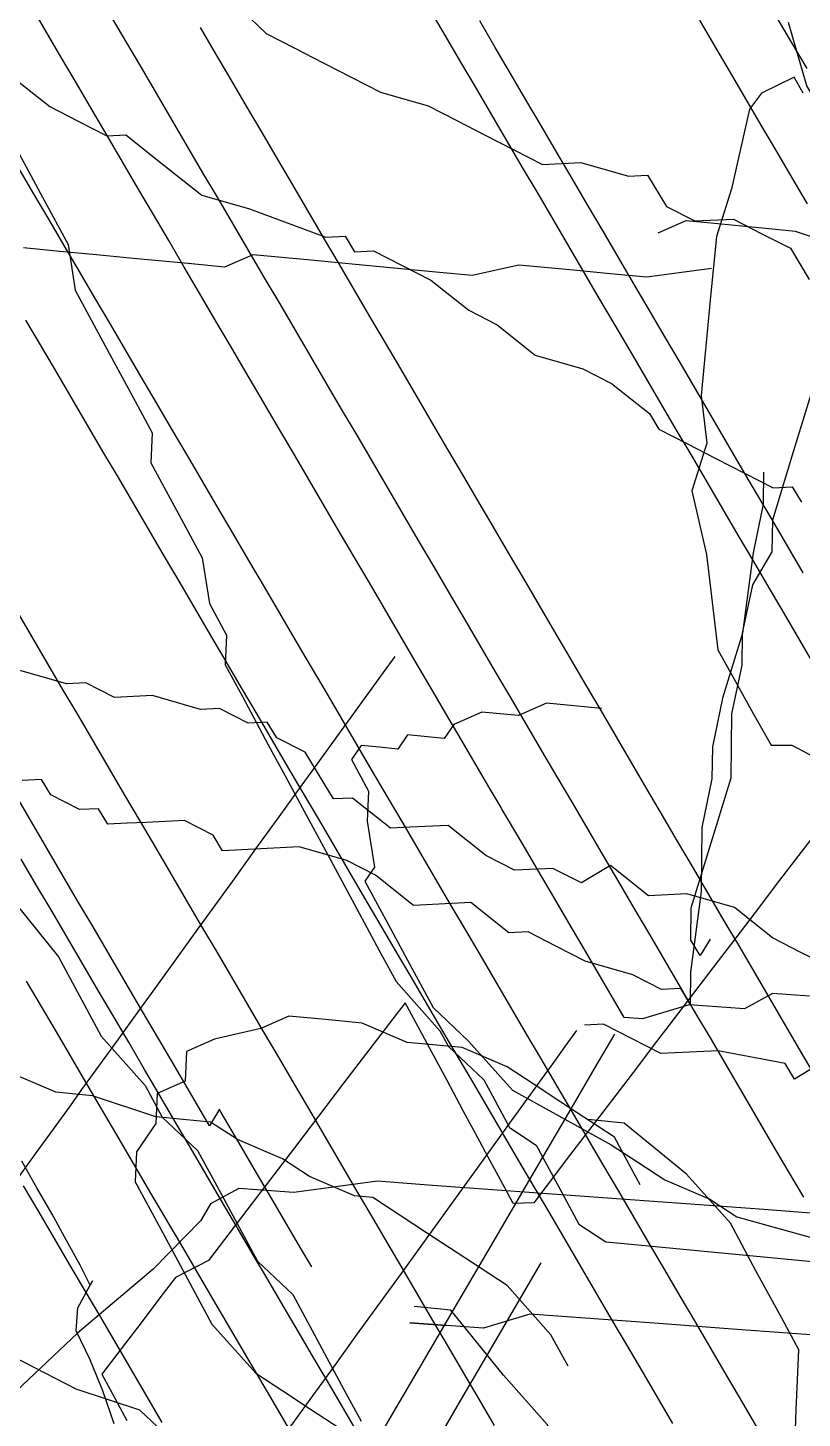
# Model space of a CAD drawing. Extents: x 360 to 742, y 109 to 616.
# Drawn here: x 569.8 to 603.9, y 212.7 to 274 of the extents above; entities that cross this region are included whole.
import ezdxf

# ---------------------------------------------------------------- set-up
doc = ezdxf.new("R2010")
doc.units = 0

msp = doc.modelspace()

# ---------------------------------------------------------------- linework, layer by layer
at = {"layer": '1', "color": 252}
for points in [[(578.175, 275.747, -32.007), (580.263, 273.732, -34.935), (581.521, 273.086, -36.668), (582.779, 272.442, -38.4), (584.037, 271.796, -40.129), (585.297, 271.152, -41.862), (587.403, 270.549, -44.728), (588.662, 269.904, -46.459), (589.921, 269.259, -48.192), (591.179, 268.614, -49.923), (592.438, 267.969, -51.655), (594.13, 268.052, -53.921), (596.233, 267.448, -56.787), (597.078, 267.489, -57.92), (597.906, 266.117, -59.118), (599.164, 265.473, -60.85), (600.856, 265.555, -63.114), (602.113, 264.911, -64.847), (603.373, 264.267, -66.579), (604.2, 262.895, -67.777)], [(604.209, 231.291, 83.188), (602.587, 231.41, 82.022), (601.346, 230.734, 81.969), (600.533, 230.795, 81.388), (599.721, 230.853, 80.804), (599.721, 230.853, 80.804), (598.91, 230.913, 80.222), (596.857, 230.296, 79.585), (596.045, 230.356, 79.003), (596.045, 230.356, 79.003), (596.045, 230.356, 79.003), (596.045, 230.356, 79.003), (596.045, 230.356, 79.003), (596.045, 230.356, 79.003), (596.045, 230.356, 79.003), (596.045, 230.356, 79.003), (596.045, 230.356, 79.003), (596.045, 230.356, 79.003), (596.045, 230.356, 79.003), (596.045, 230.356, 79.003), (596.045, 230.356, 79.003), (596.045, 230.356, 79.003), (596.045, 230.356, 79.003), (596.045, 230.356, 79.003), (596.045, 230.356, 79.003), (596.045, 230.356, 79.003), (596.045, 230.356, 79.003), (596.045, 230.356, 79.003), (596.045, 230.356, 79.003), (596.045, 230.356, 79.003), (596.045, 230.356, 79.003), (596.045, 230.356, 79.003), (596.045, 230.356, 79.003), (596.045, 230.356, 79.003), (596.045, 230.356, 79.003), (596.045, 230.356, 79.003), (596.045, 230.356, 79.003), (596.045, 230.356, 79.003), (596.045, 230.356, 79.003), (596.045, 230.356, 79.003), (596.045, 230.356, 79.003), (596.045, 230.356, 79.003), (596.045, 230.356, 79.003), (595.57, 231.165, 79.749), (594.952, 232.221, 80.719), (594.292, 233.347, 81.754), (593.618, 234.496, 82.812), (592.941, 235.654, 83.878), (592.264, 236.808, 84.944), (591.583, 237.966, 86.008), (590.905, 239.123, 87.073), (590.639, 239.577, 87.489), (590.616, 239.617, 87.527), (590.616, 239.617, 87.527), (590.616, 239.617, 87.527), (590.616, 239.617, 87.527), (590.616, 239.617, 87.527), (590.616, 239.617, 87.527), (590.616, 239.617, 87.527), (590.616, 239.617, 87.527), (590.616, 239.617, 87.527), (590.616, 239.617, 87.527), (590.616, 239.617, 87.527), (590.142, 240.427, 88.273), (589.524, 241.481, 89.243), (588.861, 242.608, 90.28), (588.188, 243.756, 91.337), (587.512, 244.913, 92.402), (586.831, 246.07, 93.468), (586.154, 247.231, 94.532), (585.474, 248.384, 95.6), (584.794, 249.543, 96.665), (584.116, 250.703, 97.731), (583.438, 251.86, 98.796), (582.755, 253.019, 99.862), (582.076, 254.177, 100.929), (581.4, 255.336, 101.995), (580.719, 256.494, 103.063), (580.041, 257.653, 104.128), (579.363, 258.811, 105.195), (578.682, 259.971, 106.259), (578.004, 261.127, 107.325), (577.325, 262.282, 108.389), (576.645, 263.442, 109.456), (575.966, 264.604, 110.523), (575.287, 265.761, 111.591), (574.608, 266.918, 112.657), (573.929, 268.075, 113.721), (573.249, 269.238, 114.792), (572.571, 270.393, 115.856), (571.891, 271.552, 116.921), (571.212, 272.71, 117.988), (570.533, 273.867, 119.054), (569.853, 275.024, 120.117)], [(587.475, 274.786, 178.064), (588.154, 273.63, 176.996), (588.834, 272.467, 175.93), (589.512, 271.311, 174.865), (590.193, 270.151, 173.8), (590.872, 268.996, 172.733), (591.55, 267.833, 171.665), (592.231, 266.677, 170.601), (592.909, 265.519, 169.535), (593.587, 264.36, 168.466), (594.266, 263.203, 167.4), (594.944, 262.044, 166.334), (595.625, 260.885, 165.269), (596.305, 259.728, 164.202), (596.984, 258.57, 163.138), (597.662, 257.411, 162.069), (598.342, 256.253, 161.005), (599.019, 255.096, 159.938), (599.7, 253.936, 158.872), (600.38, 252.778, 157.805), (601.058, 251.62, 156.74), (601.738, 250.46, 155.674), (602.417, 249.302, 154.61), (603.098, 248.146, 153.544), (603.776, 246.988, 152.477), (604.452, 245.828, 151.41)], [(603.96, 222.43, 141.108), (603.28, 223.59, 142.173), (602.603, 224.748, 143.238), (601.923, 225.907, 144.306), (601.243, 227.063, 145.369), (600.564, 228.224, 146.438), (599.887, 229.379, 147.5), (599.206, 230.537, 148.568), (598.53, 231.698, 149.636), (597.849, 232.852, 150.701), (597.17, 234.013, 151.767), (596.489, 235.172, 152.835), (595.811, 236.331, 153.898), (595.132, 237.487, 154.964), (594.452, 238.646, 156.03), (594.452, 238.646, 156.03), (593.773, 239.803, 157.099), (593.094, 240.964, 158.165), (592.418, 242.119, 159.229), (591.737, 243.279, 160.295), (591.058, 244.437, 161.363), (590.377, 245.594, 162.428), (589.699, 246.754, 163.494), (589.021, 247.911, 164.56), (588.341, 249.068, 165.625), (587.662, 250.227, 166.691), (586.982, 251.387, 167.757), (586.301, 252.545, 168.823), (585.625, 253.704, 169.89), (584.946, 254.861, 170.956), (584.267, 256.022, 172.025), (583.586, 257.177, 173.092), (582.907, 258.335, 174.156), (582.229, 259.497, 175.222), (581.55, 260.653, 176.289), (581.55, 260.653, 176.289), (580.87, 261.813, 177.352), (580.191, 262.971, 178.422), (579.512, 264.128, 179.488), (578.834, 265.283, 180.549), (578.152, 266.444, 181.619), (577.475, 267.601, 182.684), (576.793, 268.76, 183.751), (576.116, 269.917, 184.818), (575.437, 271.077, 185.883), (574.758, 272.234, 186.948), (574.077, 273.392, 188.015), (573.399, 274.551, 189.08)], [(577.351, 274.003, 197.269), (578.03, 272.846, 196.203), (578.709, 271.688, 195.138), (579.385, 270.529, 194.072), (580.068, 269.372, 193.006), (580.747, 268.216, 191.939), (581.425, 267.058, 190.875), (582.102, 265.899, 189.81), (582.78, 264.74, 188.743), (583.46, 263.583, 187.676), (584.141, 262.424, 186.608), (584.82, 261.265, 185.544), (585.501, 260.106, 184.48), (586.182, 258.949, 183.412), (586.859, 257.79, 182.345), (587.535, 256.633, 181.279), (588.217, 255.475, 180.213), (588.896, 254.315, 179.146), (589.574, 253.156, 178.081), (590.257, 251.999, 177.016), (590.933, 250.842, 175.949), (591.613, 249.681, 174.881), (592.292, 248.526, 173.818), (592.969, 247.365, 172.748), (593.649, 246.207, 171.685), (594.329, 245.049, 170.618), (595.007, 243.891, 169.551), (595.688, 242.734, 168.488), (596.366, 241.573, 167.418), (597.045, 240.414, 166.355), (597.725, 239.258, 165.289), (598.401, 238.102, 164.223), (599.083, 236.939, 163.157), (599.762, 235.785, 162.089), (600.44, 234.625, 161.025), (601.121, 233.468, 159.957), (601.8, 232.31, 158.892), (602.48, 231.148, 157.824), (603.159, 229.992, 156.761), (603.837, 228.833, 155.691), (604.513, 227.678, 154.627)], [(603.937, 249.962, 166.309), (603.258, 251.123, 167.375), (602.579, 252.283, 168.443), (601.898, 253.437, 169.507), (601.223, 254.596, 170.575), (600.543, 255.755, 171.641), (599.862, 256.912, 172.708), (599.185, 258.071, 173.773), (598.505, 259.228, 174.839), (597.828, 260.388, 175.906), (597.144, 261.548, 176.97), (596.468, 262.705, 178.038), (595.787, 263.863, 179.106), (595.11, 265.02, 180.172), (594.429, 266.177, 181.237), (593.752, 267.339, 182.302), (593.07, 268.495, 183.369), (592.393, 269.651, 184.433), (591.713, 270.81, 185.501), (591.034, 271.969, 186.566), (590.356, 273.127, 187.632), (589.677, 274.29, 188.699)], [(604.126, 266.221, 162.551), (603.445, 267.379, 163.619), (602.768, 268.538, 164.684), (602.089, 269.697, 165.749), (601.411, 270.855, 166.814), (600.73, 272.014, 167.883), (600.052, 273.17, 168.95), (599.373, 274.328, 170.015)], [(602.729, 274.508, 182.545), (603.41, 273.353, 181.478), (604.091, 272.194, 180.413)], [(608.644, 263.891, -90.9), (608.644, 263.891, -90.9), (608.644, 263.891, -90.9), (607.817, 265.263, -89.704), (606.161, 268.006, -87.308), (604.093, 271.434, -84.314), (603.281, 274.218, -83.053)], [(569.044, 271.848, -37.191), (570.718, 270.518, -39.522), (571.977, 269.872, -41.253), (573.235, 269.229, -42.988), (574.08, 269.269, -44.12), (575.754, 267.939, -46.45), (577.428, 266.61, -48.78), (579.532, 266.007, -51.645), (582.894, 264.757, -56.242), (583.74, 264.797, -57.376), (584.154, 264.112, -57.974), (584.999, 264.152, -59.108), (586.257, 263.508, -60.839), (587.516, 262.863, -62.572), (589.189, 261.533, -64.901), (590.449, 260.887, -66.635), (592.122, 259.558, -68.965), (594.226, 258.953, -71.83), (595.484, 258.309, -73.561), (597.157, 256.979, -75.891), (597.573, 256.294, -76.492), (598.83, 255.648, -78.222), (600.089, 255.004, -79.954), (601.348, 254.359, -81.685), (601.348, 254.359, -81.685), (601.348, 254.359, -81.685), (601.348, 254.359, -81.685), (601.348, 254.359, -81.685), (601.348, 254.359, -81.685), (601.348, 254.359, -81.685), (601.348, 254.359, -81.685), (601.348, 254.359, -81.685), (602.607, 253.714, -83.418), (602.607, 253.714, -83.418), (603.452, 253.756, -84.55), (603.452, 253.756, -84.55), (603.452, 253.756, -84.55), (603.452, 253.756, -84.55), (603.452, 253.756, -84.55), (603.452, 253.756, -84.55), (603.452, 253.756, -84.55), (603.867, 253.069, -85.148)], [(603.929, 271.113, 56.126), (603.539, 271.813, 56.725), (602.098, 271.105, 58.282), (601.572, 270.404, 58.76), (601.572, 270.404, 58.76), (600.774, 266.895, 59.001), (600.113, 264.789, 59.36), (599.841, 261.985, 59.12), (599.433, 257.776, 58.763), (599.686, 255.674, 58.043), (599.025, 253.568, 58.402), (599.67, 250.767, 57.085), (599.925, 248.665, 56.369), (600.178, 246.563, 55.65), (600.958, 245.162, 54.451), (601.737, 243.763, 53.255), (602.518, 242.364, 52.058), (603.433, 242.368, 50.98), (604.739, 241.671, 49.303)], [(569.267, 268.621, -1.397), (570.395, 266.526, -3.225), (571.526, 264.434, -5.054), (571.846, 262.417, -7.47), (572.977, 260.323, -9.299), (574.479, 257.531, -11.739), (575.232, 256.137, -12.955), (575.178, 254.816, -14.758), (576.306, 252.723, -16.59), (577.439, 250.628, -18.418), (577.76, 248.613, -20.832), (578.512, 247.217, -22.051), (578.458, 245.899, -23.856), (579.211, 244.502, -25.076), (580.339, 242.411, -26.905), (581.092, 241.013, -28.123), (581.845, 239.619, -29.341), (582.973, 237.524, -31.172), (584.48, 234.732, -33.61), (585.232, 233.337, -34.827), (585.985, 231.944, -36.047), (587.92, 229.773, -37.29), (588.297, 229.075, -37.9), (589.857, 227.601, -38.532), (590.233, 226.903, -39.142), (590.986, 225.506, -40.36), (592.165, 224.732, -40.385), (593.296, 222.64, -42.212), (594.05, 221.243, -43.432), (594.05, 221.243, -43.432), (595.232, 220.47, -43.457), (595.232, 220.47, -43.457), (596.039, 220.393, -42.87), (599.266, 220.084, -40.528), (602.493, 219.777, -38.181), (605.72, 219.47, -35.837)], [(601.913, 212.279, 148.084), (601.233, 213.437, 149.147), (600.557, 214.595, 150.213), (599.878, 215.753, 151.28), (599.196, 216.914, 152.347), (598.516, 218.07, 153.416), (597.841, 219.227, 154.48), (597.161, 220.385, 155.548), (596.481, 221.543, 156.609), (595.803, 222.699, 157.675), (595.124, 223.86, 158.744), (594.444, 225.017, 159.809), (593.766, 226.177, 160.876), (593.085, 227.336, 161.944), (592.407, 228.493, 163.008), (591.728, 229.652, 164.076), (591.048, 230.81, 165.14), (590.368, 231.968, 166.206), (589.692, 233.127, 167.273), (589.012, 234.284, 168.34), (588.331, 235.443, 169.407), (587.652, 236.601, 170.471), (586.974, 237.758, 171.538), (586.294, 238.918, 172.602), (585.616, 240.078, 173.669), (584.937, 241.235, 174.738), (584.257, 242.393, 175.801), (583.576, 243.55, 176.868), (582.899, 244.707, 177.934), (582.22, 245.868, 179), (581.541, 247.025, 180.069), (580.859, 248.184, 181.133), (580.183, 249.341, 182.201), (579.503, 250.499, 183.266), (578.824, 251.658, 184.331), (578.145, 252.817, 185.397), (577.465, 253.976, 186.462), (576.787, 255.133, 187.532), (576.107, 256.29, 188.595), (575.427, 257.449, 189.662), (574.75, 258.608, 190.728), (574.068, 259.767, 191.794), (573.391, 260.925, 192.859), (572.712, 262.082, 193.925), (572.032, 263.241, 194.992), (571.354, 264.397, 196.056), (570.677, 265.559, 197.125), (569.995, 266.715, 198.191), (569.316, 267.874, 199.256)], [(606.396, 264.089, 59.533), (603.6, 265.015, 58.383), (601.984, 265.168, 57.21), (599.565, 265.399, 55.452), (598.759, 265.476, 54.867), (598.759, 265.476, 54.867), (597.522, 264.931, 53.085)], [(599.889, 263.383, 53.037), (597.038, 262.992, 50.083), (595.426, 263.147, 48.913), (593.812, 263.3, 47.741), (591.392, 263.528, 45.982), (589.348, 263.061, 43.616), (587.734, 263.216, 42.443), (584.507, 263.524, 40.1), (582.085, 263.755, 38.341), (579.667, 263.984, 36.582), (578.429, 263.441, 34.801), (578.429, 263.441, 34.801), (576.818, 263.594, 33.628), (574.397, 263.823, 31.871), (572.781, 263.978, 30.698), (571.169, 264.132, 29.527), (569.555, 264.285, 28.355)], [(569.654, 261.103, 184.331), (570.335, 259.944, 183.266), (571.014, 258.789, 182.201), (571.694, 257.628, 181.134), (572.371, 256.469, 180.067), (573.049, 255.314, 179), (573.729, 254.156, 177.935), (574.41, 252.997, 176.87), (575.09, 251.837, 175.804), (575.767, 250.679, 174.735), (576.448, 249.518, 173.671), (577.127, 248.363, 172.603), (577.804, 247.204, 171.539), (578.484, 246.046, 170.471), (579.161, 244.887, 169.406), (579.845, 243.73, 168.339), (580.522, 242.572, 167.271), (581.201, 241.412, 166.206), (581.88, 240.255, 165.14), (582.561, 239.097, 164.075), (583.237, 237.939, 163.01), (583.918, 236.78, 161.945), (584.596, 235.623, 160.877), (585.276, 234.464, 159.81), (585.952, 233.305, 158.744), (586.635, 232.148, 157.679), (587.312, 230.989, 156.613), (587.992, 229.832, 155.547), (588.672, 228.674, 154.483), (589.353, 227.513, 153.413), (590.029, 226.357, 152.349), (590.71, 225.198, 151.284), (591.389, 224.04, 150.217), (592.067, 222.884, 149.152), (592.745, 221.725, 148.087), (593.423, 220.566, 147.02), (594.104, 219.409, 145.952), (594.781, 218.248, 144.884), (595.459, 217.09, 143.818), (596.141, 215.931, 142.755), (596.822, 214.775, 141.686), (597.501, 213.617, 140.623), (598.179, 212.456, 139.556)], [(599.828, 233.813, -80.917), (599.397, 233.087, -80.382), (599.397, 233.087, -80.382), (599.397, 233.087, -80.382), (599.397, 233.087, -80.382), (598.982, 233.772, -79.785), (598.982, 233.772, -79.785), (598.999, 235.185, -79.72), (599.88, 238.051, -80.724), (600.759, 240.916, -81.729), (600.794, 243.743, -81.6), (601.243, 245.883, -82.071), (601.26, 247.295, -82.009), (601.711, 249.435, -82.478), (602.573, 250.889, -83.546), (602.591, 252.301, -83.48), (603.47, 255.169, -84.485), (604.348, 258.034, -85.493)], [(602.193, 254.4, -82.817), (602.175, 252.988, -82.884), (601.727, 250.848, -82.414), (601.26, 247.295, -82.009), (600.382, 244.428, -81.003), (599.932, 242.29, -80.531), (599.914, 240.876, -80.596), (599.466, 238.736, -80.127), (599.431, 235.912, -80.255), (598.966, 232.359, -79.848), (598.948, 230.947, -79.913), (598.948, 230.947, -79.913), (598.948, 230.947, -79.913), (598.948, 230.947, -79.913), (598.948, 230.947, -79.913), (598.948, 230.947, -79.913), (598.534, 231.633, -79.314), (597.689, 231.592, -78.18), (596.429, 232.237, -76.448), (594.326, 232.839, -73.584), (593.067, 233.485, -71.852), (591.807, 234.128, -70.121), (590.961, 234.088, -68.986), (589.29, 235.419, -66.658), (587.599, 235.336, -64.39), (586.754, 235.295, -63.257), (585.082, 236.627, -60.926), (583.822, 237.271, -59.194), (581.718, 237.874, -56.328), (580.874, 237.833, -55.196), (580.026, 237.793, -54.064), (579.184, 237.751, -52.931), (578.338, 237.709, -51.797), (577.924, 238.396, -51.198), (576.665, 239.041, -49.465), (574.974, 238.959, -47.2), (574.974, 238.959, -47.2), (574.129, 238.917, -46.068), (573.284, 238.876, -44.934), (573.284, 238.876, -44.934), (573.284, 238.876, -44.934), (572.87, 239.561, -44.336), (572.87, 239.561, -44.336), (572.87, 239.561, -44.336), (572.87, 239.561, -44.336), (572.87, 239.561, -44.336), (572.87, 239.561, -44.336), (572.87, 239.561, -44.336), (572.87, 239.561, -44.336), (572.87, 239.561, -44.336), (572.025, 239.52, -43.202), (570.766, 240.166, -41.469), (570.353, 240.851, -40.871), (569.508, 240.811, -39.738)], [(569.267, 248.272, 187.003), (569.946, 247.113, 185.936), (570.622, 245.955, 184.871), (571.301, 244.794, 183.805), (571.982, 243.637, 182.74), (572.662, 242.479, 181.673), (573.34, 241.321, 180.608), (574.021, 240.163, 179.541), (574.7, 239.004, 178.476), (575.376, 237.849, 177.411), (576.055, 236.689, 176.341), (576.736, 235.531, 175.275), (577.414, 234.371, 174.21), (578.094, 233.215, 173.145), (578.775, 232.055, 172.078), (579.454, 230.898, 171.011), (580.131, 229.739, 169.946), (580.812, 228.579, 168.881), (581.488, 227.422, 167.813), (582.169, 226.265, 166.75), (582.846, 225.107, 165.683), (583.526, 223.948, 164.617), (584.204, 222.791, 163.551), (584.886, 221.631, 162.485), (585.567, 220.473, 161.419), (586.243, 219.314, 160.354), (586.923, 218.156, 159.286), (587.6, 217.001, 158.219), (588.281, 215.841, 157.153), (588.963, 214.683, 156.086), (589.638, 213.526, 155.023), (590.319, 212.365, 153.954)], [(585.927, 246.274, 13.789), (585.927, 246.274, 13.789), (585.927, 246.274, 13.789), (585.927, 246.274, 13.789), (585.927, 246.274, 13.789), (585.927, 246.274, 13.789), (585.415, 245.567, 14.276), (583.37, 242.737, 16.23), (582.349, 241.322, 17.205), (581.838, 240.617, 17.697), (580.815, 239.201, 18.673), (579.794, 237.787, 19.647), (578.771, 236.37, 20.626), (577.747, 234.956, 21.601), (577.236, 234.249, 22.091), (576.213, 232.833, 23.067), (575.192, 231.418, 24.044), (574.68, 230.711, 24.53), (573.658, 229.297, 25.51), (573.147, 228.59, 25.998), (572.125, 227.176, 26.973), (571.615, 226.468, 27.463), (571.102, 225.761, 27.951), (570.08, 224.346, 28.931), (569.055, 222.93, 29.902)], [(605.093, 232.584, -70.856), (603.833, 233.228, -69.125), (602.576, 233.873, -67.392), (600.903, 235.203, -65.063), (598.799, 235.806, -62.199), (597.109, 235.725, -59.931), (595.436, 237.056, -57.6), (594.158, 236.287, -55.933), (592.9, 236.932, -54.202), (591.21, 236.85, -51.935), (589.95, 237.495, -50.203), (588.278, 238.826, -47.873), (586.588, 238.743, -45.606), (585.743, 238.702, -44.473), (584.069, 240.032, -42.143), (583.223, 239.99, -41.011), (582.811, 240.676, -40.411), (581.984, 242.048, -39.213), (580.725, 242.692, -37.482), (580.311, 243.378, -36.883), (579.465, 243.338, -35.748), (578.206, 243.982, -34.018), (577.361, 243.94, -32.884), (575.256, 244.546, -30.018), (574.414, 244.505, -28.885), (573.567, 244.463, -27.753), (572.307, 245.108, -26.019), (571.46, 245.067, -24.889), (569.359, 245.67, -22.022)], [(595.046, 243.982, 23.032), (592.624, 244.217, 21.273), (591.386, 243.672, 19.493), (589.774, 243.822, 18.319), (588.535, 243.278, 16.539), (588.106, 242.656, 15.342), (586.49, 242.811, 14.17), (586.062, 242.19, 12.973), (585.257, 242.267, 12.389), (584.448, 242.345, 11.804), (584.019, 241.724, 10.606), (584.771, 240.328, 9.387), (584.717, 239.011, 7.584), (585.04, 236.991, 5.169), (584.611, 236.371, 3.973), (585.361, 234.979, 2.753), (585.738, 234.278, 2.144), (586.492, 232.884, 0.926), (587.62, 230.79, -0.903), (589.18, 229.318, -1.533), (591.116, 227.147, -2.78), (595.471, 224.747, -2.264), (596.652, 223.971, -2.288), (597.836, 223.198, -2.311), (599.826, 222.346, -1.747), (601.01, 221.572, -1.771), (604.613, 220.567, -0.036)], [(582.271, 219.366, -75.129), (582.271, 219.366, -75.129), (582.271, 219.366, -75.129), (582.271, 219.366, -75.129), (582.271, 219.366, -75.129), (582.271, 219.366, -75.129), (582.271, 219.366, -75.129), (582.271, 219.366, -75.129), (582.271, 219.366, -75.129), (582.271, 219.366, -75.129), (582.271, 219.366, -75.129), (582.271, 219.366, -75.129), (582.271, 219.366, -75.129), (582.271, 219.366, -75.129), (582.272, 219.366, -75.13), (581.791, 220.179, -74.381), (581.176, 221.23, -73.409), (580.516, 222.359, -72.372), (579.84, 223.51, -71.312), (579.165, 224.662, -70.253), (578.282, 226.168, -68.867), (578.201, 226.305, -68.743), (578.196, 226.314, -68.734), (578.196, 226.314, -68.734), (578.196, 226.314, -68.734), (578.196, 226.314, -68.734), (578.196, 226.314, -68.734), (578.196, 226.314, -68.734), (578.196, 226.314, -68.734), (578.196, 226.314, -68.734), (577.765, 225.575, -68.207), (577.765, 225.575, -68.207), (577.765, 225.575, -68.207), (577.765, 225.575, -68.207), (577.765, 225.575, -68.207), (577.765, 225.575, -68.207), (577.765, 225.575, -68.207), (577.767, 225.577, -68.21), (577.292, 226.388, -67.46), (576.675, 227.443, -66.494), (576.014, 228.572, -65.455), (575.34, 229.718, -64.399), (574.661, 230.876, -63.334), (573.981, 232.033, -62.267), (573.306, 233.19, -61.205), (572.626, 234.35, -60.135), (571.944, 235.505, -59.071), (571.267, 236.664, -58.004), (570.587, 237.821, -56.938), (569.909, 238.98, -55.871), (569.232, 240.14, -54.807)], [(604.521, 238.534, 32.489), (603.438, 237.115, 33.387), (602.895, 236.404, 33.835), (601.811, 234.981, 34.733), (600.725, 233.562, 35.631), (600.187, 232.85, 36.08), (599.102, 231.428, 36.979), (598.017, 230.009, 37.875), (597.475, 229.298, 38.326), (596.394, 227.877, 39.223), (594.767, 225.745, 40.571), (593.683, 224.324, 41.468), (592.6, 222.901, 42.364), (592.057, 222.191, 42.814), (592.057, 222.191, 42.814), (592.057, 222.191, 42.814), (592.057, 222.191, 42.814), (591.15, 222.16, 43.898), (591.15, 222.16, 43.898), (590.786, 222.843, 44.535), (590.05, 224.203, 45.804), (589.685, 224.884, 46.438), (588.95, 226.245, 47.707), (588.218, 227.605, 48.977), (587.851, 228.286, 49.611), (586.753, 230.327, 51.515), (586.383, 231.008, 52.149), (586.383, 231.008, 52.149), (586.383, 231.008, 52.149), (586.383, 231.008, 52.149), (586.383, 231.008, 52.149), (585.843, 230.296, 52.596), (583.675, 227.457, 54.395), (581.506, 224.612, 56.19), (581.506, 224.612, 56.19), (579.881, 222.482, 57.537), (577.712, 219.639, 59.332), (576.265, 218.897, 60.865), (575.724, 218.187, 61.314), (574.639, 216.763, 62.212), (574.096, 216.056, 62.66), (574.096, 216.056, 62.66), (573.012, 214.635, 63.557), (573.012, 214.635, 63.557), (573.012, 214.635, 63.557), (573.012, 214.635, 63.557), (573.381, 213.953, 62.922), (574.114, 212.592, 61.654)], [(584.404, 211.858, 148.397), (583.722, 213.016, 149.463), (583.045, 214.173, 150.528), (582.366, 215.331, 151.594), (581.688, 216.492, 152.661), (581.007, 217.648, 153.729), (580.329, 218.805, 154.795), (579.649, 219.964, 155.859), (578.969, 221.123, 156.926), (578.292, 222.28, 157.991), (577.613, 223.439, 159.057), (576.932, 224.596, 160.125), (576.255, 225.756, 161.189), (575.574, 226.915, 162.258), (574.897, 228.07, 163.322), (574.218, 229.232, 164.39), (573.537, 230.386, 165.451), (572.859, 231.548, 166.521), (572.177, 232.706, 167.588), (571.5, 233.865, 168.653), (570.82, 235.023, 169.719), (570.141, 236.179, 170.784), (569.463, 237.338, 171.851)], [(568.796, 235.891, -10.164), (571.11, 233.024, -12.014), (572.238, 230.932, -13.841), (572.993, 229.536, -15.061), (574.926, 227.364, -16.305), (575.68, 225.968, -17.527), (577.239, 224.497, -18.157), (577.991, 223.103, -19.377), (579.873, 219.612, -22.424), (581.432, 218.142, -23.057), (582.185, 216.744, -24.276), (582.938, 215.349, -25.496), (583.69, 213.954, -26.715), (584.441, 212.559, -27.932)], [(597.93, 183.81, 133.535), (596.835, 185.674, 135.253), (595.502, 187.951, 137.347), (594.826, 189.107, 138.409), (593.467, 191.423, 140.54), (592.108, 193.738, 142.674), (590.754, 196.053, 144.805), (589.392, 198.372, 146.935), (588.715, 199.526, 148.002), (587.355, 201.843, 150.133), (586.677, 203.002, 151.2), (585.319, 205.32, 153.335), (583.96, 207.636, 155.465), (582.601, 209.953, 157.597), (581.924, 211.112, 158.663), (580.565, 213.424, 160.794), (579.206, 215.745, 162.925), (577.849, 218.06, 165.062), (576.491, 220.376, 167.195), (575.132, 222.692, 169.325), (573.772, 225.011, 171.456), (572.415, 227.329, 173.59), (571.056, 229.644, 175.72), (569.697, 231.96, 177.851)], [(596.748, 222.986, 34.998), (596.371, 223.683, 35.608), (596.371, 223.683, 35.608), (596.371, 223.683, 35.608), (595.62, 225.079, 36.827), (593.254, 226.628, 36.873), (592.07, 227.401, 36.897), (590.888, 228.176, 36.919), (588.899, 229.029, 36.359), (586.477, 229.261, 34.599), (584.488, 230.113, 34.037), (582.876, 230.264, 32.864), (581.261, 230.418, 31.692), (580.025, 229.876, 29.912), (577.98, 229.406, 27.543), (576.742, 228.861, 25.762), (576.689, 227.543, 23.957), (575.453, 226.999, 22.174), (575.399, 225.681, 20.368), (574.539, 224.441, 17.979), (574.484, 223.118, 16.173), (575.613, 221.026, 14.347), (576.366, 219.631, 13.128), (577.118, 218.235, 11.908), (577.871, 216.842, 10.689), (579.806, 214.671, 9.448), (580.989, 213.897, 9.425), (582.173, 213.122, 9.401), (584.539, 211.573, 9.353)], [(604.829, 228.409, -87.972), (603.553, 227.641, -86.305), (603.553, 227.641, -86.305), (603.553, 227.641, -86.305), (603.553, 227.641, -86.305), (603.553, 227.641, -86.305), (603.553, 227.641, -86.305), (603.553, 227.641, -86.305), (603.137, 228.327, -85.708), (600.191, 228.889, -81.711), (597.654, 228.766, -78.309), (596.396, 229.411, -76.576), (595.135, 230.055, -74.846), (594.291, 230.014, -73.712), (594.291, 230.014, -73.712), (594.291, 230.014, -73.712)], [(580.666, 211.392, 11.008), (582.202, 213.515, 9.542), (583.224, 214.93, 8.566), (584.243, 216.344, 7.59), (585.269, 217.757, 6.61), (586.293, 219.173, 5.632), (588.336, 222.002, 3.682), (589.869, 224.124, 2.215), (590.892, 225.541, 1.239), (592.427, 227.663, -0.226), (592.935, 228.368, -0.713), (593.447, 229.077, -1.203), (593.956, 229.784, -1.691), (593.956, 229.784, -1.691), (593.956, 229.784, -1.691), (593.956, 229.784, -1.691), (593.956, 229.784, -1.691), (593.956, 229.784, -1.691)], [(595.615, 229.62, 79.525), (594.754, 228.151, 80.58), (593.896, 226.68, 81.626), (592.177, 223.741, 83.725), (590.028, 220.063, 86.349), (588.739, 217.862, 87.923), (587.019, 214.923, 90.02), (585.731, 212.717, 91.596), (584.442, 210.512, 93.169)], [(593.569, 214.978, 53.686), (593.569, 214.978, 53.686), (593.569, 214.978, 53.686), (593.192, 215.676, 54.297), (592.817, 216.371, 54.905), (590.879, 218.543, 56.148), (589.697, 219.319, 56.174), (587.329, 220.868, 56.219), (584.962, 222.418, 56.266), (584.157, 222.494, 55.681), (582.166, 223.346, 55.12), (580.984, 224.122, 55.142), (578.993, 224.971, 54.58), (577.81, 225.748, 54.604), (575.39, 225.978, 52.842), (572.597, 226.904, 51.696), (570.982, 227.058, 50.524), (568.993, 227.911, 49.962)], [(603.576, 211.746, 25.833), (603.63, 213.065, 27.636), (603.738, 215.701, 31.248), (602.987, 217.096, 32.465), (601.854, 219.191, 34.294), (600.729, 221.284, 36.124), (598.791, 223.454, 37.366), (596.05, 225.7, 38.023), (594.437, 225.853, 36.85)], [(573.561, 212.438, 146.389), (573.056, 213.899, 147.239), (572.494, 215.257, 148.165), (571.89, 216.543, 149.139), (571.954, 217.556, 149.154), (572.6, 218.741, 148.371), (572.6, 218.741, 148.371), (572.495, 218.562, 148.498), (572.057, 219.438, 149.202), (571.462, 220.53, 150.143), (570.819, 221.687, 151.162), (570.154, 222.849, 152.206), (569.483, 224.02, 153.264)], [(604.637, 221.707, -55.188), (602.203, 221.887, -56.931), (599.77, 222.063, -58.676), (597.333, 222.244, -60.419), (594.898, 222.422, -62.166), (591.652, 222.66, -64.492), (589.22, 222.838, -66.238), (587.596, 222.955, -67.4), (587.596, 222.955, -67.4), (587.596, 222.955, -67.4), (585.161, 223.136, -69.145), (581.484, 222.638, -70.943), (579.049, 222.815, -72.691), (577.808, 222.14, -72.744), (577.808, 222.14, -72.744), (577.808, 222.14, -72.744), (577.379, 221.406, -72.22), (575.274, 219.259, -71.229), (571.935, 216.438, -70.292), (568.166, 212.881, -68.834)], [(569.554, 222.931, 165.091), (570.234, 221.774, 164.024), (570.913, 220.617, 162.959), (571.591, 219.457, 161.893), (572.269, 218.301, 160.827), (572.95, 217.144, 159.76), (573.628, 215.985, 158.695), (574.309, 214.825, 157.629), (574.986, 213.668, 156.56), (575.667, 212.508, 155.494)], [(592.367, 219.542, -60.648), (590.22, 215.865, -58.025), (588.929, 213.663, -56.451), (588.073, 212.194, -55.401)], [(569.151, 202.079, 15.638), (573.506, 199.678, 16.157), (575.495, 198.826, 16.718), (577.484, 197.974, 17.278), (580.281, 197.045, 18.429), (582.268, 196.197, 18.991), (585.441, 194.569, 19.53), (587.054, 194.416, 20.703), (590.659, 193.41, 22.437), (592.271, 193.254, 23.611), (594.694, 193.027, 25.369), (596.359, 194.191, 28.346), (597.22, 195.433, 30.738), (598.082, 196.676, 33.127), (598.564, 198.615, 36.129), (598.674, 201.253, 39.738), (597.543, 203.346, 41.567), (595.662, 206.834, 44.612), (594.911, 208.231, 45.832), (594.16, 209.625, 47.052), (592.652, 212.417, 49.491), (590.718, 214.586, 50.734), (588.404, 217.455, 52.586), (586.791, 217.609, 51.412)], [(604.873, 216.328, -49.189), (602.438, 216.502, -50.934), (600.818, 216.623, -52.098), (597.572, 216.859, -54.422), (595.946, 216.979, -55.583), (593.514, 217.16, -57.331), (591.888, 217.279, -58.494), (589.837, 216.661, -59.13), (587.401, 216.839, -60.876), (586.593, 216.898, -61.458), (588.214, 216.781, -60.296)], [(580.544, 207.851, 58.73), (580.168, 208.548, 59.34), (578.61, 210.02, 59.974), (576.244, 211.57, 60.019), (574.687, 213.041, 60.651), (571.889, 213.971, 59.506), (568.718, 215.595, 58.965)]]:
    msp.add_polyline3d(points, dxfattribs=at)

doc.saveas('drawing.dxf')
